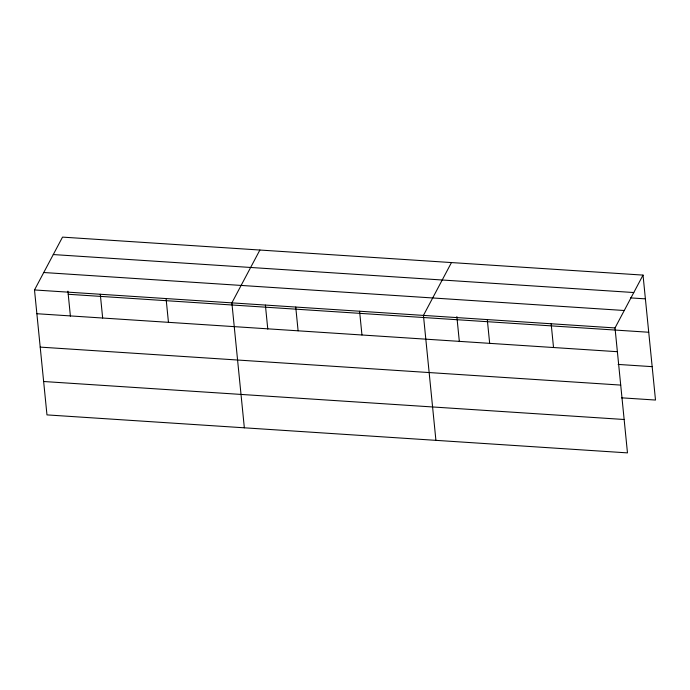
<?xml version="1.0" encoding="UTF-8"?>
<svg xmlns="http://www.w3.org/2000/svg" width="690" height="690" viewBox="0 0 690 690"><rect width="100%" height="100%" fill="white"/><g stroke="black" fill="none" stroke-linecap="round" stroke-linejoin="round"><path stroke-width="1.03" d="M643.028 275.103L615.014 327.94L627.477 452.882L46.972 414.897L34.5 289.955L62.523 237.119L643.028 275.103L655.5 400.045L621.44 397.82M259.889 250.03L231.874 302.867L244.346 427.817M451.458 262.562L423.444 315.399L435.916 440.349M53.277 254.558L633.782 292.534M630.505 297.89L645.4 298.865M43.746 272.515L624.26 310.5M34.5 289.955L615.014 327.94M68.224 294.276L648.738 332.252M36.872 313.726L617.386 351.702M618.111 364.423L652.171 366.657M40.201 347.113L620.715 385.089M43.643 381.51L624.148 419.494M551.155 323.757L553.527 347.527M487.295 319.582L489.667 343.344M456.849 316.589L459.35 341.61M359.585 311.224L361.957 334.995M295.734 307.05L298.106 330.812M265.391 305.101L267.78 329.078M166.083 298.563L168.455 322.334M100.291 294.259L102.663 318.03M67.913 291.146L70.406 316.167"/></g></svg>
